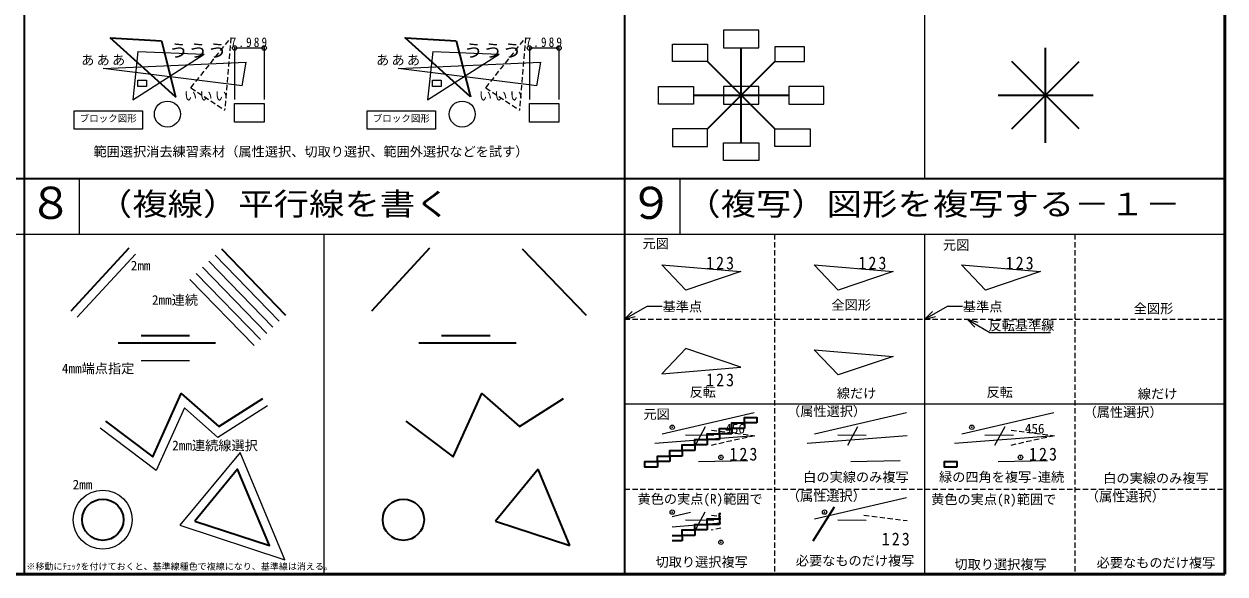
# Model space of a CAD drawing. Units: millimetres on the paper. Extents: x -205 to 205, y -143 to 143.
# Drawn here: x -68.3 to 205, y -143 to -17.7 of the extents above; entities that cross this region are included whole.
import ezdxf
from ezdxf.enums import TextEntityAlignment as Align

# ---------------------------------------------------------------- set-up
doc = ezdxf.new("R2010")
doc.units = ezdxf.units.MM
doc.header["$PDMODE"] = 32
doc.header["$PDSIZE"] = 1
doc.linetypes.add('DASHED1', pattern=[1.8, 1.2, -0.6])
for name, color, linetype, lineweight in [('0-0', 4, 'Continuous', 25), ('0-2', 7, 'Continuous', 25), ('0-B', 6, 'Continuous', 50), ('0-F', 7, 'Continuous', 25)]:
    doc.layers.add(name, color=color, linetype=linetype, lineweight=lineweight)
doc.styles.add('ＭＳ ゴシック', font='')
doc.styles.add('ＭＳ 明朝', font='')
doc.styles.get('ＭＳ ゴシック').set_extended_font_data('MS Gothic')
doc.styles.get('ＭＳ 明朝').set_extended_font_data('MS Mincho')

# ---------------------------------------------------------------- blocks, each defined once
blk = doc.blocks.new('1')
at = {"layer": '0-0', "color": 7}
blk.add_lwpolyline([(-9.182, 2.718), (9.266, 2.718), (9.266, -2.301), (-9.182, -2.301)], close=True, dxfattribs=at)
at = {"layer": '0-0', "style": 'ＭＳ ゴシック'}
blk.add_text('ブロック図形', height=1.833, dxfattribs=at).set_placement((-7.668, -0.834), align=Align.BOTTOM_LEFT)

msp = doc.modelspace()

# ---------------------------------------------------------------- linework, layer by layer
at = {"layer": '0-2'}
for p, q in [((-42.993, -70.147), (-56.229, -84.468)), ((-24.842, -70.344), (-10.233, -85.396)), ((-27.712, -73.13), (-13.103, -88.182)), ((-26.277, -71.737), (-11.668, -86.789)), ((-30.583, -75.916), (-15.974, -90.968)), ((-29.148, -74.523), (-14.539, -89.575)), ((-41.705, -94.348), (-30.638, -94.348)), ((-19.145, -115.287), (-32.86, -131.911)), ((-8.963, -139.807), (-19.145, -115.287)), ((-32.86, -131.911), (-8.963, -139.807))]:
    msp.add_line(p, q, dxfattribs=at)
for points in [[(90.9, -23.109), (98.9, -23.109), (98.9, -19.109), (90.9, -19.109)], [(87.237, -26.283), (79.237, -26.283), (79.237, -22.283), (87.237, -22.283)], [(84.062, -35.947), (76.062, -35.947), (76.062, -31.947), (84.062, -31.947)], [(90.9, -35.947), (98.9, -35.947), (98.9, -31.947), (90.9, -31.947)], [(105.737, -35.947), (113.737, -35.947), (113.737, -31.947), (105.737, -31.947)], [(87.237, -41.61), (79.237, -41.61), (79.237, -45.61), (87.237, -45.61)], [(102.563, -41.61), (110.563, -41.61), (110.563, -45.61), (102.563, -45.61)], [(90.9, -44.784), (98.9, -44.784), (98.9, -48.784), (90.9, -48.784)]]:
    msp.add_lwpolyline(points, close=True, dxfattribs=at)
msp.add_lwpolyline([(-12.894, -104.729), (-24.194, -111.875), (-31.841, -105.15), (-38.251, -119.425), (-51.025, -109.801)], dxfattribs=at)
msp.add_circle((-50.411, -130.634), 6.706, dxfattribs=at)
at = {"layer": '0-B'}
for p, q in [((205, -143), (205, 143)), ((-205, -143), (205, -143))]:
    msp.add_line(p, q, dxfattribs=at)
at = {"layer": '0-F', "color": 3, "lineweight": 35}
for p, q in [((-68.333, 127), (-68.333, -143)), ((68.333, 127), (68.333, -143)), ((-48.69, -20.856), (-37.074, -21.553)), ((30.032, -21.553), (33.284, -34.331)), ((94.9, -44.784), (94.9, -23.109)), ((164.182, -44.784), (164.182, -23.109)), ((87.237, -41.61), (102.563, -26.283)), ((102.563, -41.61), (87.237, -26.283)), ((156.519, -41.61), (171.846, -26.283)), ((171.846, -41.61), (156.519, -26.283)), ((84.062, -33.947), (105.737, -33.947)), ((153.345, -33.947), (175.02, -33.947)), ((205, -53), (-205, -53)), ((-44.462, -68.79), (-57.698, -83.111)), ((-23.407, -68.951), (-8.798, -84.003)), ((23.955, -68.79), (10.718, -83.111)), ((45.009, -68.951), (59.618, -84.003)), ((-41.705, -88.663), (-30.638, -88.663)), ((26.711, -88.663), (37.779, -88.663)), ((-46.87, -90.348), (-24.735, -90.348)), ((21.547, -90.348), (43.681, -90.348)), ((48.699, -119.124), (38.959, -130.929)), ((55.929, -136.536), (48.699, -119.124)), ((116.039, -127.799), (111.183, -135.539)), ((38.959, -130.929), (55.929, -136.536)), ((81.477, -135.466), (79.199, -135.466))]:
    msp.add_line(p, q, dxfattribs=at)
at = {"layer": '0-F', "color": 4, "lineweight": 9}
for p, q in [((136.667, -53), (136.667, 24.36)), ((-20.413, -23.181), (-13.681, -23.181)), ((-20.413, -23.181), (-20.413, -34.933)), ((-13.681, -23.181), (-13.681, -34.933)), ((46.692, -23.181), (53.424, -23.181)), ((46.692, -23.181), (46.692, -34.933)), ((53.424, -23.181), (53.424, -34.933)), ((0, -143), (0, -65.64)), ((68.333, -84.98), (70.111, -83.183)), ((68.333, -84.98), (70.772, -84.313)), ((136.667, -84.98), (138.445, -83.183)), ((136.667, -84.98), (139.105, -84.313)), ((146.308, -84.98), (151.489, -88.008)), ((146.308, -84.98), (148.086, -86.777)), ((146.308, -84.98), (148.747, -85.648)), ((151.489, -88.008), (165.273, -88.008)), ((205, -104.32), (68.333, -104.32))]:
    msp.add_line(p, q, dxfattribs=at)
at = {"layer": '0-F', "color": 2, "lineweight": 18}
for p, q in [((-42.393, -24.015), (-43.579, -35.028)), ((-43.579, -35.028), (-27.316, -24.573)), ((-42.393, -24.015), (-27.316, -24.573)), ((24.713, -24.015), (23.527, -35.028)), ((23.527, -35.028), (39.79, -24.573)), ((24.713, -24.015), (39.79, -24.573))]:
    msp.add_line(p, q, dxfattribs=at)
at = {"layer": '0-F'}
for p, q in [((-18.72, -31.775), (-17.79, -26.432)), ((48.386, -31.775), (49.315, -26.432)), ((24.67, -30.483), (26.61, -30.483)), ((26.61, -30.483), (26.61, -31.966)), ((-20.413, -40.068), (-20.413, -35.846)), ((-13.681, -40.068), (-20.413, -40.068)), ((-55.693, -65.64), (-55.693, -53)), ((-55.693, -65.64), (-55.693, -53)), ((80.974, -65.64), (80.974, -53)), ((80.974, -65.64), (80.974, -53)), ((205, -65.64), (-205, -65.64)), ((136.667, -143), (136.667, -65.64)), ((76.913, -111.061), (97.839, -106.225)), ((111.587, -111.061), (132.513, -106.225)), ((145.099, -111.061), (166.025, -106.225)), ((98.015, -111.501), (75.243, -113.259)), ((82.189, -111.325), (88.695, -111.413)), ((86.673, -109.478), (84.387, -113.699)), ((132.689, -111.501), (109.917, -113.259)), ((116.863, -111.325), (123.369, -111.413)), ((121.347, -109.478), (119.061, -113.699)), ((166.201, -111.501), (143.428, -113.259)), ((150.375, -111.325), (156.881, -111.413)), ((154.859, -109.478), (152.573, -113.699)), ((96.432, -117.216), (85.178, -117.48)), ((131.107, -117.216), (119.852, -117.48)), ((164.618, -117.216), (153.364, -117.48)), ((111.587, -130.401), (132.513, -125.565)), ((79.199, -129.873), (83.381, -128.906)), ((82.189, -130.665), (88.695, -130.753)), ((86.625, -128.906), (84.387, -133.039)), ((116.863, -130.665), (123.369, -130.753)), ((90.278, -131.438), (79.199, -132.294))]:
    msp.add_line(p, q, dxfattribs=at)
at = {"layer": '0-F', "linetype": 'DASHED1'}
for p, q in [((-30.336, -32.24), (-22.669, -37.351)), ((36.769, -32.24), (44.436, -37.351)), ((88.167, -129.61), (90.278, -129.873)), ((122.842, -129.61), (132.689, -130.841)), ((90.278, -132.552), (88.08, -133.039))]:
    msp.add_line(p, q, dxfattribs=at)
at = {"layer": '0-F', "color": 4, "linetype": 'DASHED1', "lineweight": 9}
for p, q in [((102.5, -65.64), (102.5, -143)), ((170.833, -65.64), (170.833, -143)), ((68.333, -84.98), (136.667, -84.98)), ((136.667, -84.98), (205, -84.98)), ((68.333, -123.66), (136.667, -123.66)), ((136.667, -123.66), (205, -123.66))]:
    msp.add_line(p, q, dxfattribs=at)
at = {"layer": '0-F', "color": 3, "lineweight": 35}
for points in [[(-37.074, -21.553), (-33.821, -34.331), (-48.69, -20.856)], [(33.284, -34.331), (18.415, -20.856), (30.032, -21.553)], [(-49.821, -108.204), (-39.049, -116.32), (-32.556, -101.858), (-23.997, -109.384), (-13.963, -103.039)], [(18.595, -108.204), (29.368, -116.32), (35.86, -101.858), (44.419, -109.384), (54.454, -103.039)], [(90.278, -130.439), (89.961, -130.439), (89.961, -129.182), (90.278, -129.182)], [(79.199, -134.209), (81.477, -134.209), (81.477, -135.466)]]:
    msp.add_lwpolyline(points, dxfattribs=at)
at = {"layer": '0-F', "linetype": 'DASHED1'}
for points in [[(-30.336, -32.24), (-21.275, -20.856), (-22.669, -37.351)], [(36.769, -32.24), (45.83, -20.856), (44.436, -37.351)], [(88.167, -110.27), (98.015, -111.501), (88.08, -113.699)], [(156.353, -110.27), (166.201, -111.501), (156.265, -113.699)]]:
    msp.add_lwpolyline(points, dxfattribs=at)
at = {"layer": '0-F'}
for points in [[(102.563, -26.283), (109.305, -26.283), (109.305, -22.912), (102.563, -22.912)], [(-42.435, -30.483), (-40.495, -30.483), (-40.495, -31.966), (-42.435, -31.966)], [(46.692, -35.846), (53.424, -35.846), (53.424, -40.068), (46.692, -40.068)], [(76.854, -72.577), (94.84, -74.089), (82.295, -78.321)], [(111.528, -72.577), (129.515, -74.089), (116.97, -78.321)], [(145.04, -72.577), (163.026, -74.089), (150.481, -78.321)], [(76.854, -97.383), (94.84, -95.872), (82.295, -91.64)], [(111.528, -91.917), (129.515, -93.429), (116.97, -97.661)]]:
    msp.add_lwpolyline(points, close=True, dxfattribs=at)
for points in [[(-18.72, -31.775), (-50.317, -27.826), (-17.79, -26.432)], [(48.386, -31.775), (16.789, -27.826), (49.315, -26.432)], [(26.61, -31.966), (24.67, -31.966), (24.67, -30.483)], [(-20.413, -35.846), (-13.681, -35.846), (-13.681, -40.068)]]:
    msp.add_lwpolyline(points, dxfattribs=at)
at = {"layer": '0-F', "color": 4, "lineweight": 9}
for points in [[(68.333, -84.98), (73.514, -81.953), (76.905, -81.953)], [(136.667, -84.98), (141.847, -81.953), (145.239, -81.953)]]:
    msp.add_lwpolyline(points, dxfattribs=at)
at = {"layer": '0-F', "color": 3, "lineweight": 35}
for points in [[(95.618, -109.842), (92.789, -109.842), (92.789, -108.585), (95.618, -108.585)], [(98.446, -108.585), (95.618, -108.585), (95.618, -107.328), (98.446, -107.328)], [(89.961, -112.356), (87.133, -112.356), (87.133, -111.099), (89.961, -111.099)], [(92.789, -111.099), (89.961, -111.099), (89.961, -109.842), (92.789, -109.842)], [(84.305, -114.87), (81.477, -114.87), (81.477, -113.613), (84.305, -113.613)], [(87.133, -113.613), (84.305, -113.613), (84.305, -112.356), (87.133, -112.356)], [(75.82, -118.641), (72.992, -118.641), (72.992, -117.384), (75.82, -117.384)], [(78.648, -117.384), (75.82, -117.384), (75.82, -116.127), (78.648, -116.127)], [(81.477, -116.127), (78.648, -116.127), (78.648, -114.87), (81.477, -114.87)], [(144.006, -118.641), (141.178, -118.641), (141.178, -117.384), (144.006, -117.384)], [(-29.457, -130.929), (-12.487, -136.536), (-19.718, -119.124)], [(89.961, -131.695), (87.133, -131.695), (87.133, -130.439), (89.961, -130.439)], [(84.305, -134.209), (81.477, -134.209), (81.477, -132.952), (84.305, -132.952)], [(87.133, -132.952), (84.305, -132.952), (84.305, -131.695), (87.133, -131.695)]]:
    msp.add_lwpolyline(points, close=True, dxfattribs=at)
at = {"layer": '0-F'}
for centre in [(-35.703, -38.242), (31.402, -38.242)]:
    msp.add_circle(centre, 2.962, dxfattribs=at)
at = {"layer": '0-F', "color": 3, "lineweight": 35}
for centre in [(-50.411, -130.634), (18.005, -130.634)]:
    msp.add_circle(centre, 4.706, dxfattribs=at)
at = {"layer": '0-F', "color": 4}
for p in [(-20.413, -23.181), (-13.681, -23.181), (46.692, -23.181), (53.424, -23.181)]:
    msp.add_point(p, dxfattribs=at)
at = {"layer": '0-F', "color": 2}
for p in [(79.199, -109.566), (147.385, -109.566), (90.278, -116.424), (158.464, -116.424), (79.199, -128.906), (113.873, -128.906), (90.278, -135.764)]:
    msp.add_point(p, dxfattribs=at)

# ---------------------------------------------------------------- block references
at = {"layer": '0-F', "xscale": 0.8426966, "yscale": 0.8426966}
for p in [(-49.206, -39.761), (17.512, -39.761)]:
    msp.add_blockref('1', p, dxfattribs=at)

# ---------------------------------------------------------------- texts
at = {"layer": '0-F', "color": 3, "style": 'ＭＳ ゴシック', "width": 1.1}
for p in [(-35.356, -26.12), (31.749, -26.12)]:
    msp.add_text('ううう', height=2.933, dxfattribs=at).set_placement(p, align=Align.BOTTOM_LEFT)
at = {"layer": '0-F', "color": 4}
for s, height, style, p in [('範囲選択消去練習素材（属性選択、切取り選択、範囲外選択などを試す）', 2.199, 'ＭＳ ゴシック', (-52.519, -48.541)), ('元図', 2.199, 'ＭＳ 明朝', (72.433, -69.476)), ('元図', 2.199, 'ＭＳ 明朝', (140.812, -69.815)), ('2mm', 2.199, 'ＭＳ 明朝', (-44.042, -74.513)), ('2mm連続', 2.199, 'ＭＳ 明朝', (-39.216, -82.335)), ('基準点', 2.199, 'ＭＳ 明朝', (77.002, -83.856)), ('全図形', 2.199, 'ＭＳ 明朝', (115.414, -83.467)), ('基準点', 2.199, 'ＭＳ 明朝', (145.335, -83.856)), ('全図形', 2.199, 'ＭＳ 明朝', (184.228, -84.282)), ('反転基準線', 2.199, 'ＭＳ 明朝', (151.178, -88.161)), ('4mm端点指定', 2.199, 'ＭＳ 明朝', (-59.714, -97.93)), ('反転', 2.199, 'ＭＳ 明朝', (83.15, -103.312)), ('線だけ', 2.199, 'ＭＳ 明朝', (116.653, -103.592)), ('反転', 2.199, 'ＭＳ 明朝', (150.742, -103.333)), ('線だけ', 2.199, 'ＭＳ 明朝', (185.162, -103.707)), ('元図', 2.199, 'ＭＳ 明朝', (72.64, -108.343)), ('（属性選択）', 2.199, 'ＭＳ 明朝', (105.33, -107.696)), ('（属性選択）', 2.199, 'ＭＳ 明朝', (172.823, -107.881)), ('456', 2.199, 'ＭＳ 明朝', (91.255, -111.626)), ('456', 2.199, 'ＭＳ 明朝', (159.441, -111.626)), ('2mm連続線選択', 2.199, 'ＭＳ 明朝', (-34.607, -115.476)), ('白の実線のみ複写', 2.199, 'ＭＳ 明朝', (109.007, -122.672)), ('緑の四角を複写-連続', 2.199, 'ＭＳ 明朝', (139.917, -122.655)), ('白の実線のみ複写', 2.199, 'ＭＳ 明朝', (177.288, -122.945)), ('2mm', 2.199, 'ＭＳ 明朝', (-57.266, -124.402)), ('黄色の実点(R)範囲で', 2.199, 'ＭＳ 明朝', (71.297, -127.667)), ('（属性選択）', 2.199, 'ＭＳ 明朝', (105.274, -126.993)), ('黄色の実点(R)範囲で', 2.199, 'ＭＳ 明朝', (138.121, -127.752)), ('（属性選択）', 2.199, 'ＭＳ 明朝', (173.33, -127.119)), ('切取り選択複写', 2.199, 'ＭＳ 明朝', (75.404, -142.017)), ('必要なものだけ複写', 2.199, 'ＭＳ 明朝', (107.324, -141.714)), ('切取り選択複写', 2.199, 'ＭＳ 明朝', (143.429, -142.557)), ('必要なものだけ複写', 2.199, 'ＭＳ 明朝', (175.788, -142.184)), ('※移動にﾁｪｯｸを付けておくと、基準線種色で複線になり、基準線は消える。', 1.466, 'ＭＳ 明朝', (-67.797, -142.461))]:
    msp.add_text(s, height=height, dxfattribs=dict(at, style=style)).set_placement(p, align=Align.BOTTOM_LEFT)
at = {"layer": '0-F', "style": 'ＭＳ 明朝'}
for s, p in [('８', (-67.263, -64.32)), ('９', (69.404, -64.32))]:
    msp.add_text(s, height=7.331, dxfattribs=at).set_placement(p, align=Align.BOTTOM_LEFT)
at = {"layer": '0-F', "color": 2, "style": 'ＭＳ 明朝', "width": 1.15}
for s, p in [('（複線）平行線を書く', (-51.76, -62.82)), ('（複写）図形を複写する－１－', (82.151, -62.82))]:
    msp.add_text(s, height=5.132, dxfattribs=at).set_placement(p, align=Align.BOTTOM_LEFT)
at = {"layer": '0-F', "char_height": 2.199, "attachment_point": 7, "style": 'ＭＳ ゴシック'}
for s, insert in [('\\T1.38;\\W0.85;7.989', (-21.297, -22.995)), ('\\T1.38;\\W0.85;7.989', (45.808, -22.995)), ('\\T1.17;あああ', (-55.317, -27.182)), ('\\T1.17;あああ', (11.789, -27.182)), ('\\T1.17;いいい', (-31.926, -35.169)), ('\\T1.17;いいい', (35.18, -35.169))]:
    msp.add_mtext(s, dxfattribs=dict(at, insert=insert))
at = {"layer": '0-F', "color": 3, "char_height": 2.933, "attachment_point": 7, "style": 'ＭＳ 明朝'}
for insert in [(86.905, -73.671), (121.579, -73.671), (155.091, -73.671), (86.905, -100.29), (92.215, -117.194), (160.401, -117.194), (126.889, -136.533)]:
    msp.add_mtext('\\T1.27;\\W0.9;123', dxfattribs=dict(at, insert=insert))

doc.saveas('drawing.dxf')
